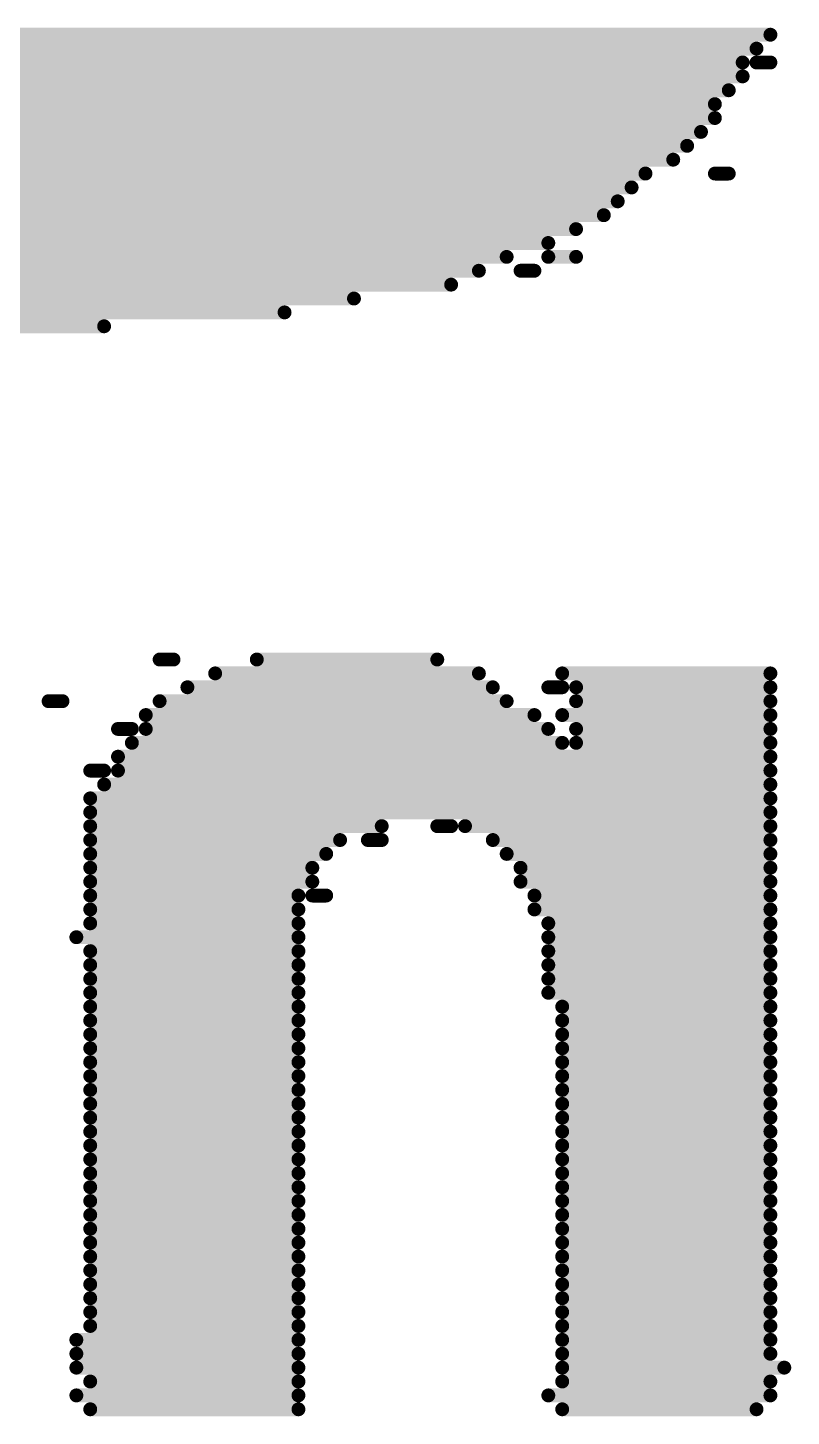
# Model space of a CAD drawing. Header units: inches. Extents: x -5 to 433, y -20 to 71.
# Drawn here: x 7.212 to 8.609, y 49.981 to 52.521 of the extents above; entities that cross this region are included whole.
import ezdxf

# ---------------------------------------------------------------- set-up
doc = ezdxf.new("R2010")
doc.units = ezdxf.units.IN
doc.layers.add('Bottom Overlay', color=54, linetype='Continuous')

msp = doc.modelspace()

# ---------------------------------------------------------------- linework, layer by layer
at = {"layer": 'Bottom Overlay'}
for points in [[(6.0312, 52.5082, 0.0254, 0.0254, 0), (8.5712, 52.5082, 0.0254, 0.0254, 0)], [(6.0312, 52.4828, 0.0254, 0.0254, 0), (8.5458, 52.4828, 0.0254, 0.0254, 0)], [(6.0566, 52.4574, 0.0254, 0.0254, 0), (8.5204, 52.4574, 0.0254, 0.0254, 0)], [(8.5458, 52.4574, 0.0254, 0.0254, 0), (8.5712, 52.4574, 0.0254, 0.0254, 0)], [(6.082, 52.432, 0.0254, 0.0254, 0), (8.5204, 52.432, 0.0254, 0.0254, 0)], [(6.1074, 52.4066, 0.0254, 0.0254, 0), (8.495, 52.4066, 0.0254, 0.0254, 0)], [(6.1074, 52.3812, 0.0254, 0.0254, 0), (8.4696, 52.3812, 0.0254, 0.0254, 0)], [(6.1328, 52.3558, 0.0254, 0.0254, 0), (8.4696, 52.3558, 0.0254, 0.0254, 0)], [(6.1582, 52.3304, 0.0254, 0.0254, 0), (8.4442, 52.3304, 0.0254, 0.0254, 0)], [(6.1836, 52.305, 0.0254, 0.0254, 0), (8.4188, 52.305, 0.0254, 0.0254, 0)], [(6.2344, 52.2796, 0.0254, 0.0254, 0), (8.3934, 52.2796, 0.0254, 0.0254, 0)], [(6.2598, 52.2542, 0.0254, 0.0254, 0), (8.3426, 52.2542, 0.0254, 0.0254, 0)], [(8.4696, 52.2542, 0.0254, 0.0254, 0), (8.495, 52.2542, 0.0254, 0.0254, 0)], [(6.2852, 52.2288, 0.0254, 0.0254, 0), (8.3172, 52.2288, 0.0254, 0.0254, 0)], [(6.336, 52.2034, 0.0254, 0.0254, 0), (8.2918, 52.2034, 0.0254, 0.0254, 0)], [(6.3614, 52.178, 0.0254, 0.0254, 0), (8.2664, 52.178, 0.0254, 0.0254, 0)], [(6.4122, 52.1526, 0.0254, 0.0254, 0), (8.2156, 52.1526, 0.0254, 0.0254, 0)], [(6.463, 52.1272, 0.0254, 0.0254, 0), (8.1648, 52.1272, 0.0254, 0.0254, 0)], [(6.5138, 52.1018, 0.0254, 0.0254, 0), (8.0886, 52.1018, 0.0254, 0.0254, 0)], [(8.1648, 52.1018, 0.0254, 0.0254, 0), (8.2156, 52.1018, 0.0254, 0.0254, 0)], [(6.5646, 52.0764, 0.0254, 0.0254, 0), (8.0378, 52.0764, 0.0254, 0.0254, 0)], [(8.114, 52.0764, 0.0254, 0.0254, 0), (8.1394, 52.0764, 0.0254, 0.0254, 0)], [(6.6662, 52.051, 0.0254, 0.0254, 0), (7.987, 52.051, 0.0254, 0.0254, 0)], [(6.7678, 52.0256, 0.0254, 0.0254, 0), (7.8092, 52.0256, 0.0254, 0.0254, 0)], [(6.8948, 52.0002, 0.0254, 0.0254, 0), (7.6822, 52.0002, 0.0254, 0.0254, 0)], [(7.1742, 51.9748, 0.0254, 0.0254, 0), (7.352, 51.9748, 0.0254, 0.0254, 0)], [(7.4536, 51.3652, 0.0254, 0.0254, 0), (7.479, 51.3652, 0.0254, 0.0254, 0)], [(7.6314, 51.3652, 0.0254, 0.0254, 0), (7.9616, 51.3652, 0.0254, 0.0254, 0)], [(7.5552, 51.3398, 0.0254, 0.0254, 0), (8.0378, 51.3398, 0.0254, 0.0254, 0)], [(8.1902, 51.3398, 0.0254, 0.0254, 0), (8.5712, 51.3398, 0.0254, 0.0254, 0)], [(7.5044, 51.3144, 0.0254, 0.0254, 0), (8.0632, 51.3144, 0.0254, 0.0254, 0)], [(8.1648, 51.3144, 0.0254, 0.0254, 0), (8.1902, 51.3144, 0.0254, 0.0254, 0)], [(8.2156, 51.3144, 0.0254, 0.0254, 0), (8.5712, 51.3144, 0.0254, 0.0254, 0)], [(7.2504, 51.289, 0.0254, 0.0254, 0), (7.2758, 51.289, 0.0254, 0.0254, 0)], [(7.4536, 51.289, 0.0254, 0.0254, 0), (8.0886, 51.289, 0.0254, 0.0254, 0)], [(8.2156, 51.289, 0.0254, 0.0254, 0), (8.5712, 51.289, 0.0254, 0.0254, 0)], [(7.4282, 51.2636, 0.0254, 0.0254, 0), (8.1394, 51.2636, 0.0254, 0.0254, 0)], [(8.1902, 51.2636, 0.0254, 0.0254, 0), (8.5712, 51.2636, 0.0254, 0.0254, 0)], [(7.3774, 51.2382, 0.0254, 0.0254, 0), (7.4028, 51.2382, 0.0254, 0.0254, 0)], [(7.4282, 51.2382, 0.0254, 0.0254, 0), (8.1648, 51.2382, 0.0254, 0.0254, 0)], [(8.2156, 51.2382, 0.0254, 0.0254, 0), (8.5712, 51.2382, 0.0254, 0.0254, 0)], [(7.4028, 51.2128, 0.0254, 0.0254, 0), (8.1902, 51.2128, 0.0254, 0.0254, 0)], [(8.2156, 51.2128, 0.0254, 0.0254, 0), (8.5712, 51.2128, 0.0254, 0.0254, 0)], [(7.3774, 51.1874, 0.0254, 0.0254, 0), (8.5712, 51.1874, 0.0254, 0.0254, 0)], [(7.3266, 51.162, 0.0254, 0.0254, 0), (7.352, 51.162, 0.0254, 0.0254, 0)], [(7.3774, 51.162, 0.0254, 0.0254, 0), (8.5712, 51.162, 0.0254, 0.0254, 0)], [(7.352, 51.1366, 0.0254, 0.0254, 0), (8.5712, 51.1366, 0.0254, 0.0254, 0)], [(7.3266, 51.1112, 0.0254, 0.0254, 0), (8.5712, 51.1112, 0.0254, 0.0254, 0)], [(7.3266, 51.0858, 0.0254, 0.0254, 0), (8.5712, 51.0858, 0.0254, 0.0254, 0)], [(7.3266, 51.0604, 0.0254, 0.0254, 0), (7.86, 51.0604, 0.0254, 0.0254, 0)], [(7.9616, 51.0604, 0.0254, 0.0254, 0), (7.987, 51.0604, 0.0254, 0.0254, 0)], [(8.0124, 51.0604, 0.0254, 0.0254, 0), (8.5712, 51.0604, 0.0254, 0.0254, 0)], [(7.3266, 51.035, 0.0254, 0.0254, 0), (7.7838, 51.035, 0.0254, 0.0254, 0)], [(7.8346, 51.035, 0.0254, 0.0254, 0), (7.86, 51.035, 0.0254, 0.0254, 0)], [(8.0632, 51.035, 0.0254, 0.0254, 0), (8.5712, 51.035, 0.0254, 0.0254, 0)], [(7.3266, 51.0096, 0.0254, 0.0254, 0), (7.7584, 51.0096, 0.0254, 0.0254, 0)], [(8.0886, 51.0096, 0.0254, 0.0254, 0), (8.5712, 51.0096, 0.0254, 0.0254, 0)], [(7.3266, 50.9842, 0.0254, 0.0254, 0), (7.733, 50.9842, 0.0254, 0.0254, 0)], [(8.114, 50.9842, 0.0254, 0.0254, 0), (8.5712, 50.9842, 0.0254, 0.0254, 0)], [(7.3266, 50.9588, 0.0254, 0.0254, 0), (7.733, 50.9588, 0.0254, 0.0254, 0)], [(8.114, 50.9588, 0.0254, 0.0254, 0), (8.5712, 50.9588, 0.0254, 0.0254, 0)], [(7.3266, 50.9334, 0.0254, 0.0254, 0), (7.7076, 50.9334, 0.0254, 0.0254, 0)], [(7.733, 50.9334, 0.0254, 0.0254, 0), (7.7584, 50.9334, 0.0254, 0.0254, 0)], [(8.1394, 50.9334, 0.0254, 0.0254, 0), (8.5712, 50.9334, 0.0254, 0.0254, 0)], [(7.3266, 50.908, 0.0254, 0.0254, 0), (7.7076, 50.908, 0.0254, 0.0254, 0)], [(8.1394, 50.908, 0.0254, 0.0254, 0), (8.5712, 50.908, 0.0254, 0.0254, 0)], [(7.3266, 50.8826, 0.0254, 0.0254, 0), (7.7076, 50.8826, 0.0254, 0.0254, 0)], [(8.1648, 50.8826, 0.0254, 0.0254, 0), (8.5712, 50.8826, 0.0254, 0.0254, 0)], [(7.3012, 50.8572, 0.0254, 0.0254, 0), (7.7076, 50.8572, 0.0254, 0.0254, 0)], [(8.1648, 50.8572, 0.0254, 0.0254, 0), (8.5712, 50.8572, 0.0254, 0.0254, 0)], [(7.3266, 50.8318, 0.0254, 0.0254, 0), (7.7076, 50.8318, 0.0254, 0.0254, 0)], [(8.1648, 50.8318, 0.0254, 0.0254, 0), (8.5712, 50.8318, 0.0254, 0.0254, 0)], [(7.3266, 50.8064, 0.0254, 0.0254, 0), (7.7076, 50.8064, 0.0254, 0.0254, 0)], [(8.1648, 50.8064, 0.0254, 0.0254, 0), (8.5712, 50.8064, 0.0254, 0.0254, 0)], [(7.3266, 50.781, 0.0254, 0.0254, 0), (7.7076, 50.781, 0.0254, 0.0254, 0)], [(8.1648, 50.781, 0.0254, 0.0254, 0), (8.5712, 50.781, 0.0254, 0.0254, 0)], [(7.3266, 50.7556, 0.0254, 0.0254, 0), (7.7076, 50.7556, 0.0254, 0.0254, 0)], [(8.1648, 50.7556, 0.0254, 0.0254, 0), (8.5712, 50.7556, 0.0254, 0.0254, 0)], [(7.3266, 50.7302, 0.0254, 0.0254, 0), (7.7076, 50.7302, 0.0254, 0.0254, 0)], [(8.1902, 50.7302, 0.0254, 0.0254, 0), (8.5712, 50.7302, 0.0254, 0.0254, 0)], [(7.3266, 50.7048, 0.0254, 0.0254, 0), (7.7076, 50.7048, 0.0254, 0.0254, 0)], [(8.1902, 50.7048, 0.0254, 0.0254, 0), (8.5712, 50.7048, 0.0254, 0.0254, 0)], [(7.3266, 50.6794, 0.0254, 0.0254, 0), (7.7076, 50.6794, 0.0254, 0.0254, 0)], [(8.1902, 50.6794, 0.0254, 0.0254, 0), (8.5712, 50.6794, 0.0254, 0.0254, 0)], [(7.3266, 50.654, 0.0254, 0.0254, 0), (7.7076, 50.654, 0.0254, 0.0254, 0)], [(8.1902, 50.654, 0.0254, 0.0254, 0), (8.5712, 50.654, 0.0254, 0.0254, 0)], [(7.3266, 50.6286, 0.0254, 0.0254, 0), (7.7076, 50.6286, 0.0254, 0.0254, 0)], [(8.1902, 50.6286, 0.0254, 0.0254, 0), (8.5712, 50.6286, 0.0254, 0.0254, 0)], [(7.3266, 50.6032, 0.0254, 0.0254, 0), (7.7076, 50.6032, 0.0254, 0.0254, 0)], [(8.1902, 50.6032, 0.0254, 0.0254, 0), (8.5712, 50.6032, 0.0254, 0.0254, 0)], [(7.3266, 50.5778, 0.0254, 0.0254, 0), (7.7076, 50.5778, 0.0254, 0.0254, 0)], [(8.1902, 50.5778, 0.0254, 0.0254, 0), (8.5712, 50.5778, 0.0254, 0.0254, 0)], [(7.3266, 50.5524, 0.0254, 0.0254, 0), (7.7076, 50.5524, 0.0254, 0.0254, 0)], [(8.1902, 50.5524, 0.0254, 0.0254, 0), (8.5712, 50.5524, 0.0254, 0.0254, 0)], [(7.3266, 50.527, 0.0254, 0.0254, 0), (7.7076, 50.527, 0.0254, 0.0254, 0)], [(8.1902, 50.527, 0.0254, 0.0254, 0), (8.5712, 50.527, 0.0254, 0.0254, 0)], [(7.3266, 50.5016, 0.0254, 0.0254, 0), (7.7076, 50.5016, 0.0254, 0.0254, 0)], [(8.1902, 50.5016, 0.0254, 0.0254, 0), (8.5712, 50.5016, 0.0254, 0.0254, 0)], [(7.3266, 50.4762, 0.0254, 0.0254, 0), (7.7076, 50.4762, 0.0254, 0.0254, 0)], [(8.1902, 50.4762, 0.0254, 0.0254, 0), (8.5712, 50.4762, 0.0254, 0.0254, 0)], [(7.3266, 50.4508, 0.0254, 0.0254, 0), (7.7076, 50.4508, 0.0254, 0.0254, 0)], [(8.1902, 50.4508, 0.0254, 0.0254, 0), (8.5712, 50.4508, 0.0254, 0.0254, 0)], [(7.3266, 50.4254, 0.0254, 0.0254, 0), (7.7076, 50.4254, 0.0254, 0.0254, 0)], [(8.1902, 50.4254, 0.0254, 0.0254, 0), (8.5712, 50.4254, 0.0254, 0.0254, 0)], [(7.3266, 50.4, 0.0254, 0.0254, 0), (7.7076, 50.4, 0.0254, 0.0254, 0)], [(8.1902, 50.4, 0.0254, 0.0254, 0), (8.5712, 50.4, 0.0254, 0.0254, 0)], [(7.3266, 50.3746, 0.0254, 0.0254, 0), (7.7076, 50.3746, 0.0254, 0.0254, 0)], [(8.1902, 50.3746, 0.0254, 0.0254, 0), (8.5712, 50.3746, 0.0254, 0.0254, 0)], [(7.3266, 50.3492, 0.0254, 0.0254, 0), (7.7076, 50.3492, 0.0254, 0.0254, 0)], [(8.1902, 50.3492, 0.0254, 0.0254, 0), (8.5712, 50.3492, 0.0254, 0.0254, 0)], [(7.3266, 50.3238, 0.0254, 0.0254, 0), (7.7076, 50.3238, 0.0254, 0.0254, 0)], [(8.1902, 50.3238, 0.0254, 0.0254, 0), (8.5712, 50.3238, 0.0254, 0.0254, 0)], [(7.3266, 50.2984, 0.0254, 0.0254, 0), (7.7076, 50.2984, 0.0254, 0.0254, 0)], [(8.1902, 50.2984, 0.0254, 0.0254, 0), (8.5712, 50.2984, 0.0254, 0.0254, 0)], [(7.3266, 50.273, 0.0254, 0.0254, 0), (7.7076, 50.273, 0.0254, 0.0254, 0)], [(8.1902, 50.273, 0.0254, 0.0254, 0), (8.5712, 50.273, 0.0254, 0.0254, 0)], [(7.3266, 50.2476, 0.0254, 0.0254, 0), (7.7076, 50.2476, 0.0254, 0.0254, 0)], [(8.1902, 50.2476, 0.0254, 0.0254, 0), (8.5712, 50.2476, 0.0254, 0.0254, 0)], [(7.3266, 50.2222, 0.0254, 0.0254, 0), (7.7076, 50.2222, 0.0254, 0.0254, 0)], [(8.1902, 50.2222, 0.0254, 0.0254, 0), (8.5712, 50.2222, 0.0254, 0.0254, 0)], [(7.3266, 50.1968, 0.0254, 0.0254, 0), (7.7076, 50.1968, 0.0254, 0.0254, 0)], [(8.1902, 50.1968, 0.0254, 0.0254, 0), (8.5712, 50.1968, 0.0254, 0.0254, 0)], [(7.3266, 50.1714, 0.0254, 0.0254, 0), (7.7076, 50.1714, 0.0254, 0.0254, 0)], [(8.1902, 50.1714, 0.0254, 0.0254, 0), (8.5712, 50.1714, 0.0254, 0.0254, 0)], [(7.3266, 50.146, 0.0254, 0.0254, 0), (7.7076, 50.146, 0.0254, 0.0254, 0)], [(8.1902, 50.146, 0.0254, 0.0254, 0), (8.5712, 50.146, 0.0254, 0.0254, 0)], [(7.3012, 50.1206, 0.0254, 0.0254, 0), (7.7076, 50.1206, 0.0254, 0.0254, 0)], [(8.1902, 50.1206, 0.0254, 0.0254, 0), (8.5712, 50.1206, 0.0254, 0.0254, 0)], [(7.3012, 50.0952, 0.0254, 0.0254, 0), (7.7076, 50.0952, 0.0254, 0.0254, 0)], [(8.1902, 50.0952, 0.0254, 0.0254, 0), (8.5712, 50.0952, 0.0254, 0.0254, 0)], [(7.3012, 50.0698, 0.0254, 0.0254, 0), (7.7076, 50.0698, 0.0254, 0.0254, 0)], [(8.1902, 50.0698, 0.0254, 0.0254, 0), (8.5966, 50.0698, 0.0254, 0.0254, 0)], [(7.3266, 50.0444, 0.0254, 0.0254, 0), (7.7076, 50.0444, 0.0254, 0.0254, 0)], [(8.1902, 50.0444, 0.0254, 0.0254, 0), (8.5712, 50.0444, 0.0254, 0.0254, 0)], [(7.3012, 50.019, 0.0254, 0.0254, 0), (7.7076, 50.019, 0.0254, 0.0254, 0)], [(8.1648, 50.019, 0.0254, 0.0254, 0), (8.5712, 50.019, 0.0254, 0.0254, 0)], [(7.3266, 49.9936, 0.0254, 0.0254, 0), (7.7076, 49.9936, 0.0254, 0.0254, 0)], [(8.1902, 49.9936, 0.0254, 0.0254, 0), (8.5458, 49.9936, 0.0254, 0.0254, 0)]]:
    msp.add_lwpolyline(points, format="xyseb", dxfattribs=at)
for points in [[(8.5649, 52.5082, 0.0127, 0.0127, 1), (8.5776, 52.5082, 0.0127, 0.0127, 1)], [(8.5395, 52.4828, 0.0127, 0.0127, 1), (8.5522, 52.4828, 0.0127, 0.0127, 1)], [(8.5141, 52.4574, 0.0127, 0.0127, 1), (8.5268, 52.4574, 0.0127, 0.0127, 1)], [(8.5395, 52.4574, 0.0127, 0.0127, 1), (8.5522, 52.4574, 0.0127, 0.0127, 1)], [(8.5649, 52.4574, 0.0127, 0.0127, 1), (8.5776, 52.4574, 0.0127, 0.0127, 1)], [(8.5141, 52.432, 0.0127, 0.0127, 1), (8.5268, 52.432, 0.0127, 0.0127, 1)], [(8.4887, 52.4066, 0.0127, 0.0127, 1), (8.5014, 52.4066, 0.0127, 0.0127, 1)], [(8.4633, 52.3812, 0.0127, 0.0127, 1), (8.476, 52.3812, 0.0127, 0.0127, 1)], [(8.4633, 52.3558, 0.0127, 0.0127, 1), (8.476, 52.3558, 0.0127, 0.0127, 1)], [(8.4379, 52.3304, 0.0127, 0.0127, 1), (8.4506, 52.3304, 0.0127, 0.0127, 1)], [(8.4125, 52.305, 0.0127, 0.0127, 1), (8.4252, 52.305, 0.0127, 0.0127, 1)], [(8.3871, 52.2796, 0.0127, 0.0127, 1), (8.3998, 52.2796, 0.0127, 0.0127, 1)], [(8.3363, 52.2542, 0.0127, 0.0127, 1), (8.349, 52.2542, 0.0127, 0.0127, 1)], [(8.4633, 52.2542, 0.0127, 0.0127, 1), (8.476, 52.2542, 0.0127, 0.0127, 1)], [(8.4887, 52.2542, 0.0127, 0.0127, 1), (8.5014, 52.2542, 0.0127, 0.0127, 1)], [(8.3109, 52.2288, 0.0127, 0.0127, 1), (8.3236, 52.2288, 0.0127, 0.0127, 1)], [(8.2855, 52.2034, 0.0127, 0.0127, 1), (8.2982, 52.2034, 0.0127, 0.0127, 1)], [(8.2601, 52.178, 0.0127, 0.0127, 1), (8.2728, 52.178, 0.0127, 0.0127, 1)], [(8.2093, 52.1526, 0.0127, 0.0127, 1), (8.222, 52.1526, 0.0127, 0.0127, 1)], [(8.1585, 52.1272, 0.0127, 0.0127, 1), (8.1712, 52.1272, 0.0127, 0.0127, 1)], [(8.0823, 52.1018, 0.0127, 0.0127, 1), (8.095, 52.1018, 0.0127, 0.0127, 1)], [(8.1585, 52.1018, 0.0127, 0.0127, 1), (8.1712, 52.1018, 0.0127, 0.0127, 1)], [(8.2093, 52.1018, 0.0127, 0.0127, 1), (8.222, 52.1018, 0.0127, 0.0127, 1)], [(8.0315, 52.0764, 0.0127, 0.0127, 1), (8.0442, 52.0764, 0.0127, 0.0127, 1)], [(8.1077, 52.0764, 0.0127, 0.0127, 1), (8.1204, 52.0764, 0.0127, 0.0127, 1)], [(8.1331, 52.0764, 0.0127, 0.0127, 1), (8.1458, 52.0764, 0.0127, 0.0127, 1)], [(7.9807, 52.051, 0.0127, 0.0127, 1), (7.9934, 52.051, 0.0127, 0.0127, 1)], [(7.8029, 52.0256, 0.0127, 0.0127, 1), (7.8156, 52.0256, 0.0127, 0.0127, 1)], [(7.6759, 52.0002, 0.0127, 0.0127, 1), (7.6886, 52.0002, 0.0127, 0.0127, 1)], [(7.3457, 51.9748, 0.0127, 0.0127, 1), (7.3584, 51.9748, 0.0127, 0.0127, 1)], [(7.4473, 51.3652, 0.0127, 0.0127, 1), (7.46, 51.3652, 0.0127, 0.0127, 1)], [(7.4727, 51.3652, 0.0127, 0.0127, 1), (7.4854, 51.3652, 0.0127, 0.0127, 1)], [(7.6251, 51.3652, 0.0127, 0.0127, 1), (7.6378, 51.3652, 0.0127, 0.0127, 1)], [(7.9553, 51.3652, 0.0127, 0.0127, 1), (7.968, 51.3652, 0.0127, 0.0127, 1)], [(7.5489, 51.3398, 0.0127, 0.0127, 1), (7.5616, 51.3398, 0.0127, 0.0127, 1)], [(8.0315, 51.3398, 0.0127, 0.0127, 1), (8.0442, 51.3398, 0.0127, 0.0127, 1)], [(8.1839, 51.3398, 0.0127, 0.0127, 1), (8.1966, 51.3398, 0.0127, 0.0127, 1)], [(8.5649, 51.3398, 0.0127, 0.0127, 1), (8.5776, 51.3398, 0.0127, 0.0127, 1)], [(7.4981, 51.3144, 0.0127, 0.0127, 1), (7.5108, 51.3144, 0.0127, 0.0127, 1)], [(8.0569, 51.3144, 0.0127, 0.0127, 1), (8.0696, 51.3144, 0.0127, 0.0127, 1)], [(8.1585, 51.3144, 0.0127, 0.0127, 1), (8.1712, 51.3144, 0.0127, 0.0127, 1)], [(8.1839, 51.3144, 0.0127, 0.0127, 1), (8.1966, 51.3144, 0.0127, 0.0127, 1)], [(8.2093, 51.3144, 0.0127, 0.0127, 1), (8.222, 51.3144, 0.0127, 0.0127, 1)], [(8.5649, 51.3144, 0.0127, 0.0127, 1), (8.5776, 51.3144, 0.0127, 0.0127, 1)], [(7.2441, 51.289, 0.0127, 0.0127, 1), (7.2568, 51.289, 0.0127, 0.0127, 1)], [(7.2695, 51.289, 0.0127, 0.0127, 1), (7.2822, 51.289, 0.0127, 0.0127, 1)], [(7.4473, 51.289, 0.0127, 0.0127, 1), (7.46, 51.289, 0.0127, 0.0127, 1)], [(8.0823, 51.289, 0.0127, 0.0127, 1), (8.095, 51.289, 0.0127, 0.0127, 1)], [(8.2093, 51.289, 0.0127, 0.0127, 1), (8.222, 51.289, 0.0127, 0.0127, 1)], [(8.5649, 51.289, 0.0127, 0.0127, 1), (8.5776, 51.289, 0.0127, 0.0127, 1)], [(7.4219, 51.2636, 0.0127, 0.0127, 1), (7.4346, 51.2636, 0.0127, 0.0127, 1)], [(8.1331, 51.2636, 0.0127, 0.0127, 1), (8.1458, 51.2636, 0.0127, 0.0127, 1)], [(8.1839, 51.2636, 0.0127, 0.0127, 1), (8.1966, 51.2636, 0.0127, 0.0127, 1)], [(8.5649, 51.2636, 0.0127, 0.0127, 1), (8.5776, 51.2636, 0.0127, 0.0127, 1)], [(7.3711, 51.2382, 0.0127, 0.0127, 1), (7.3838, 51.2382, 0.0127, 0.0127, 1)], [(7.3965, 51.2382, 0.0127, 0.0127, 1), (7.4092, 51.2382, 0.0127, 0.0127, 1)], [(7.4219, 51.2382, 0.0127, 0.0127, 1), (7.4346, 51.2382, 0.0127, 0.0127, 1)], [(8.1585, 51.2382, 0.0127, 0.0127, 1), (8.1712, 51.2382, 0.0127, 0.0127, 1)], [(8.2093, 51.2382, 0.0127, 0.0127, 1), (8.222, 51.2382, 0.0127, 0.0127, 1)], [(8.5649, 51.2382, 0.0127, 0.0127, 1), (8.5776, 51.2382, 0.0127, 0.0127, 1)], [(7.3965, 51.2128, 0.0127, 0.0127, 1), (7.4092, 51.2128, 0.0127, 0.0127, 1)], [(8.1839, 51.2128, 0.0127, 0.0127, 1), (8.1966, 51.2128, 0.0127, 0.0127, 1)], [(8.2093, 51.2128, 0.0127, 0.0127, 1), (8.222, 51.2128, 0.0127, 0.0127, 1)], [(8.5649, 51.2128, 0.0127, 0.0127, 1), (8.5776, 51.2128, 0.0127, 0.0127, 1)], [(7.3711, 51.1874, 0.0127, 0.0127, 1), (7.3838, 51.1874, 0.0127, 0.0127, 1)], [(8.5649, 51.1874, 0.0127, 0.0127, 1), (8.5776, 51.1874, 0.0127, 0.0127, 1)], [(7.3203, 51.162, 0.0127, 0.0127, 1), (7.333, 51.162, 0.0127, 0.0127, 1)], [(7.3457, 51.162, 0.0127, 0.0127, 1), (7.3584, 51.162, 0.0127, 0.0127, 1)], [(7.3711, 51.162, 0.0127, 0.0127, 1), (7.3838, 51.162, 0.0127, 0.0127, 1)], [(8.5649, 51.162, 0.0127, 0.0127, 1), (8.5776, 51.162, 0.0127, 0.0127, 1)], [(7.3457, 51.1366, 0.0127, 0.0127, 1), (7.3584, 51.1366, 0.0127, 0.0127, 1)], [(8.5649, 51.1366, 0.0127, 0.0127, 1), (8.5776, 51.1366, 0.0127, 0.0127, 1)], [(7.3203, 51.1112, 0.0127, 0.0127, 1), (7.333, 51.1112, 0.0127, 0.0127, 1)], [(8.5649, 51.1112, 0.0127, 0.0127, 1), (8.5776, 51.1112, 0.0127, 0.0127, 1)], [(7.3203, 51.0858, 0.0127, 0.0127, 1), (7.333, 51.0858, 0.0127, 0.0127, 1)], [(8.5649, 51.0858, 0.0127, 0.0127, 1), (8.5776, 51.0858, 0.0127, 0.0127, 1)], [(7.3203, 51.0604, 0.0127, 0.0127, 1), (7.333, 51.0604, 0.0127, 0.0127, 1)], [(7.8537, 51.0604, 0.0127, 0.0127, 1), (7.8664, 51.0604, 0.0127, 0.0127, 1)], [(7.9553, 51.0604, 0.0127, 0.0127, 1), (7.968, 51.0604, 0.0127, 0.0127, 1)], [(7.9807, 51.0604, 0.0127, 0.0127, 1), (7.9934, 51.0604, 0.0127, 0.0127, 1)], [(8.0061, 51.0604, 0.0127, 0.0127, 1), (8.0188, 51.0604, 0.0127, 0.0127, 1)], [(8.5649, 51.0604, 0.0127, 0.0127, 1), (8.5776, 51.0604, 0.0127, 0.0127, 1)], [(7.3203, 51.035, 0.0127, 0.0127, 1), (7.333, 51.035, 0.0127, 0.0127, 1)], [(7.7775, 51.035, 0.0127, 0.0127, 1), (7.7902, 51.035, 0.0127, 0.0127, 1)], [(7.8283, 51.035, 0.0127, 0.0127, 1), (7.841, 51.035, 0.0127, 0.0127, 1)], [(7.8537, 51.035, 0.0127, 0.0127, 1), (7.8664, 51.035, 0.0127, 0.0127, 1)], [(8.0569, 51.035, 0.0127, 0.0127, 1), (8.0696, 51.035, 0.0127, 0.0127, 1)], [(8.5649, 51.035, 0.0127, 0.0127, 1), (8.5776, 51.035, 0.0127, 0.0127, 1)], [(7.3203, 51.0096, 0.0127, 0.0127, 1), (7.333, 51.0096, 0.0127, 0.0127, 1)], [(7.7521, 51.0096, 0.0127, 0.0127, 1), (7.7648, 51.0096, 0.0127, 0.0127, 1)], [(8.0823, 51.0096, 0.0127, 0.0127, 1), (8.095, 51.0096, 0.0127, 0.0127, 1)], [(8.5649, 51.0096, 0.0127, 0.0127, 1), (8.5776, 51.0096, 0.0127, 0.0127, 1)], [(7.3203, 50.9842, 0.0127, 0.0127, 1), (7.333, 50.9842, 0.0127, 0.0127, 1)], [(7.7267, 50.9842, 0.0127, 0.0127, 1), (7.7394, 50.9842, 0.0127, 0.0127, 1)], [(8.1077, 50.9842, 0.0127, 0.0127, 1), (8.1204, 50.9842, 0.0127, 0.0127, 1)], [(8.5649, 50.9842, 0.0127, 0.0127, 1), (8.5776, 50.9842, 0.0127, 0.0127, 1)], [(7.3203, 50.9588, 0.0127, 0.0127, 1), (7.333, 50.9588, 0.0127, 0.0127, 1)], [(7.7267, 50.9588, 0.0127, 0.0127, 1), (7.7394, 50.9588, 0.0127, 0.0127, 1)], [(8.1077, 50.9588, 0.0127, 0.0127, 1), (8.1204, 50.9588, 0.0127, 0.0127, 1)], [(8.5649, 50.9588, 0.0127, 0.0127, 1), (8.5776, 50.9588, 0.0127, 0.0127, 1)], [(7.3203, 50.9334, 0.0127, 0.0127, 1), (7.333, 50.9334, 0.0127, 0.0127, 1)], [(7.7013, 50.9334, 0.0127, 0.0127, 1), (7.714, 50.9334, 0.0127, 0.0127, 1)], [(7.7267, 50.9334, 0.0127, 0.0127, 1), (7.7394, 50.9334, 0.0127, 0.0127, 1)], [(7.7521, 50.9334, 0.0127, 0.0127, 1), (7.7648, 50.9334, 0.0127, 0.0127, 1)], [(8.1331, 50.9334, 0.0127, 0.0127, 1), (8.1458, 50.9334, 0.0127, 0.0127, 1)], [(8.5649, 50.9334, 0.0127, 0.0127, 1), (8.5776, 50.9334, 0.0127, 0.0127, 1)], [(7.3203, 50.908, 0.0127, 0.0127, 1), (7.333, 50.908, 0.0127, 0.0127, 1)], [(7.7013, 50.908, 0.0127, 0.0127, 1), (7.714, 50.908, 0.0127, 0.0127, 1)], [(8.1331, 50.908, 0.0127, 0.0127, 1), (8.1458, 50.908, 0.0127, 0.0127, 1)], [(8.5649, 50.908, 0.0127, 0.0127, 1), (8.5776, 50.908, 0.0127, 0.0127, 1)], [(7.3203, 50.8826, 0.0127, 0.0127, 1), (7.333, 50.8826, 0.0127, 0.0127, 1)], [(7.7013, 50.8826, 0.0127, 0.0127, 1), (7.714, 50.8826, 0.0127, 0.0127, 1)], [(8.1585, 50.8826, 0.0127, 0.0127, 1), (8.1712, 50.8826, 0.0127, 0.0127, 1)], [(8.5649, 50.8826, 0.0127, 0.0127, 1), (8.5776, 50.8826, 0.0127, 0.0127, 1)], [(7.2949, 50.8572, 0.0127, 0.0127, 1), (7.3076, 50.8572, 0.0127, 0.0127, 1)], [(7.7013, 50.8572, 0.0127, 0.0127, 1), (7.714, 50.8572, 0.0127, 0.0127, 1)], [(8.1585, 50.8572, 0.0127, 0.0127, 1), (8.1712, 50.8572, 0.0127, 0.0127, 1)], [(8.5649, 50.8572, 0.0127, 0.0127, 1), (8.5776, 50.8572, 0.0127, 0.0127, 1)], [(7.3203, 50.8318, 0.0127, 0.0127, 1), (7.333, 50.8318, 0.0127, 0.0127, 1)], [(7.7013, 50.8318, 0.0127, 0.0127, 1), (7.714, 50.8318, 0.0127, 0.0127, 1)], [(8.1585, 50.8318, 0.0127, 0.0127, 1), (8.1712, 50.8318, 0.0127, 0.0127, 1)], [(8.5649, 50.8318, 0.0127, 0.0127, 1), (8.5776, 50.8318, 0.0127, 0.0127, 1)], [(7.3203, 50.8064, 0.0127, 0.0127, 1), (7.333, 50.8064, 0.0127, 0.0127, 1)], [(7.7013, 50.8064, 0.0127, 0.0127, 1), (7.714, 50.8064, 0.0127, 0.0127, 1)], [(8.1585, 50.8064, 0.0127, 0.0127, 1), (8.1712, 50.8064, 0.0127, 0.0127, 1)], [(8.5649, 50.8064, 0.0127, 0.0127, 1), (8.5776, 50.8064, 0.0127, 0.0127, 1)], [(7.3203, 50.781, 0.0127, 0.0127, 1), (7.333, 50.781, 0.0127, 0.0127, 1)], [(7.7013, 50.781, 0.0127, 0.0127, 1), (7.714, 50.781, 0.0127, 0.0127, 1)], [(8.1585, 50.781, 0.0127, 0.0127, 1), (8.1712, 50.781, 0.0127, 0.0127, 1)], [(8.5649, 50.781, 0.0127, 0.0127, 1), (8.5776, 50.781, 0.0127, 0.0127, 1)], [(7.3203, 50.7556, 0.0127, 0.0127, 1), (7.333, 50.7556, 0.0127, 0.0127, 1)], [(7.7013, 50.7556, 0.0127, 0.0127, 1), (7.714, 50.7556, 0.0127, 0.0127, 1)], [(8.1585, 50.7556, 0.0127, 0.0127, 1), (8.1712, 50.7556, 0.0127, 0.0127, 1)], [(8.5649, 50.7556, 0.0127, 0.0127, 1), (8.5776, 50.7556, 0.0127, 0.0127, 1)], [(7.3203, 50.7302, 0.0127, 0.0127, 1), (7.333, 50.7302, 0.0127, 0.0127, 1)], [(7.7013, 50.7302, 0.0127, 0.0127, 1), (7.714, 50.7302, 0.0127, 0.0127, 1)], [(8.1839, 50.7302, 0.0127, 0.0127, 1), (8.1966, 50.7302, 0.0127, 0.0127, 1)], [(8.5649, 50.7302, 0.0127, 0.0127, 1), (8.5776, 50.7302, 0.0127, 0.0127, 1)], [(7.3203, 50.7048, 0.0127, 0.0127, 1), (7.333, 50.7048, 0.0127, 0.0127, 1)], [(7.7013, 50.7048, 0.0127, 0.0127, 1), (7.714, 50.7048, 0.0127, 0.0127, 1)], [(8.1839, 50.7048, 0.0127, 0.0127, 1), (8.1966, 50.7048, 0.0127, 0.0127, 1)], [(8.5649, 50.7048, 0.0127, 0.0127, 1), (8.5776, 50.7048, 0.0127, 0.0127, 1)], [(7.3203, 50.6794, 0.0127, 0.0127, 1), (7.333, 50.6794, 0.0127, 0.0127, 1)], [(7.7013, 50.6794, 0.0127, 0.0127, 1), (7.714, 50.6794, 0.0127, 0.0127, 1)], [(8.1839, 50.6794, 0.0127, 0.0127, 1), (8.1966, 50.6794, 0.0127, 0.0127, 1)], [(8.5649, 50.6794, 0.0127, 0.0127, 1), (8.5776, 50.6794, 0.0127, 0.0127, 1)], [(7.3203, 50.654, 0.0127, 0.0127, 1), (7.333, 50.654, 0.0127, 0.0127, 1)], [(7.7013, 50.654, 0.0127, 0.0127, 1), (7.714, 50.654, 0.0127, 0.0127, 1)], [(8.1839, 50.654, 0.0127, 0.0127, 1), (8.1966, 50.654, 0.0127, 0.0127, 1)], [(8.5649, 50.654, 0.0127, 0.0127, 1), (8.5776, 50.654, 0.0127, 0.0127, 1)], [(7.3203, 50.6286, 0.0127, 0.0127, 1), (7.333, 50.6286, 0.0127, 0.0127, 1)], [(7.7013, 50.6286, 0.0127, 0.0127, 1), (7.714, 50.6286, 0.0127, 0.0127, 1)], [(8.1839, 50.6286, 0.0127, 0.0127, 1), (8.1966, 50.6286, 0.0127, 0.0127, 1)], [(8.5649, 50.6286, 0.0127, 0.0127, 1), (8.5776, 50.6286, 0.0127, 0.0127, 1)], [(7.3203, 50.6032, 0.0127, 0.0127, 1), (7.333, 50.6032, 0.0127, 0.0127, 1)], [(7.7013, 50.6032, 0.0127, 0.0127, 1), (7.714, 50.6032, 0.0127, 0.0127, 1)], [(8.1839, 50.6032, 0.0127, 0.0127, 1), (8.1966, 50.6032, 0.0127, 0.0127, 1)], [(8.5649, 50.6032, 0.0127, 0.0127, 1), (8.5776, 50.6032, 0.0127, 0.0127, 1)], [(7.3203, 50.5778, 0.0127, 0.0127, 1), (7.333, 50.5778, 0.0127, 0.0127, 1)], [(7.7013, 50.5778, 0.0127, 0.0127, 1), (7.714, 50.5778, 0.0127, 0.0127, 1)], [(8.1839, 50.5778, 0.0127, 0.0127, 1), (8.1966, 50.5778, 0.0127, 0.0127, 1)], [(8.5649, 50.5778, 0.0127, 0.0127, 1), (8.5776, 50.5778, 0.0127, 0.0127, 1)], [(7.3203, 50.5524, 0.0127, 0.0127, 1), (7.333, 50.5524, 0.0127, 0.0127, 1)], [(7.7013, 50.5524, 0.0127, 0.0127, 1), (7.714, 50.5524, 0.0127, 0.0127, 1)], [(8.1839, 50.5524, 0.0127, 0.0127, 1), (8.1966, 50.5524, 0.0127, 0.0127, 1)], [(8.5649, 50.5524, 0.0127, 0.0127, 1), (8.5776, 50.5524, 0.0127, 0.0127, 1)], [(7.3203, 50.527, 0.0127, 0.0127, 1), (7.333, 50.527, 0.0127, 0.0127, 1)], [(7.7013, 50.527, 0.0127, 0.0127, 1), (7.714, 50.527, 0.0127, 0.0127, 1)], [(8.1839, 50.527, 0.0127, 0.0127, 1), (8.1966, 50.527, 0.0127, 0.0127, 1)], [(8.5649, 50.527, 0.0127, 0.0127, 1), (8.5776, 50.527, 0.0127, 0.0127, 1)], [(7.3203, 50.5016, 0.0127, 0.0127, 1), (7.333, 50.5016, 0.0127, 0.0127, 1)], [(7.7013, 50.5016, 0.0127, 0.0127, 1), (7.714, 50.5016, 0.0127, 0.0127, 1)], [(8.1839, 50.5016, 0.0127, 0.0127, 1), (8.1966, 50.5016, 0.0127, 0.0127, 1)], [(8.5649, 50.5016, 0.0127, 0.0127, 1), (8.5776, 50.5016, 0.0127, 0.0127, 1)], [(7.3203, 50.4762, 0.0127, 0.0127, 1), (7.333, 50.4762, 0.0127, 0.0127, 1)], [(7.7013, 50.4762, 0.0127, 0.0127, 1), (7.714, 50.4762, 0.0127, 0.0127, 1)], [(8.1839, 50.4762, 0.0127, 0.0127, 1), (8.1966, 50.4762, 0.0127, 0.0127, 1)], [(8.5649, 50.4762, 0.0127, 0.0127, 1), (8.5776, 50.4762, 0.0127, 0.0127, 1)], [(7.3203, 50.4508, 0.0127, 0.0127, 1), (7.333, 50.4508, 0.0127, 0.0127, 1)], [(7.7013, 50.4508, 0.0127, 0.0127, 1), (7.714, 50.4508, 0.0127, 0.0127, 1)], [(8.1839, 50.4508, 0.0127, 0.0127, 1), (8.1966, 50.4508, 0.0127, 0.0127, 1)], [(8.5649, 50.4508, 0.0127, 0.0127, 1), (8.5776, 50.4508, 0.0127, 0.0127, 1)], [(7.3203, 50.4254, 0.0127, 0.0127, 1), (7.333, 50.4254, 0.0127, 0.0127, 1)], [(7.7013, 50.4254, 0.0127, 0.0127, 1), (7.714, 50.4254, 0.0127, 0.0127, 1)], [(8.1839, 50.4254, 0.0127, 0.0127, 1), (8.1966, 50.4254, 0.0127, 0.0127, 1)], [(8.5649, 50.4254, 0.0127, 0.0127, 1), (8.5776, 50.4254, 0.0127, 0.0127, 1)], [(7.3203, 50.4, 0.0127, 0.0127, 1), (7.333, 50.4, 0.0127, 0.0127, 1)], [(7.7013, 50.4, 0.0127, 0.0127, 1), (7.714, 50.4, 0.0127, 0.0127, 1)], [(8.1839, 50.4, 0.0127, 0.0127, 1), (8.1966, 50.4, 0.0127, 0.0127, 1)], [(8.5649, 50.4, 0.0127, 0.0127, 1), (8.5776, 50.4, 0.0127, 0.0127, 1)], [(7.3203, 50.3746, 0.0127, 0.0127, 1), (7.333, 50.3746, 0.0127, 0.0127, 1)], [(7.7013, 50.3746, 0.0127, 0.0127, 1), (7.714, 50.3746, 0.0127, 0.0127, 1)], [(8.1839, 50.3746, 0.0127, 0.0127, 1), (8.1966, 50.3746, 0.0127, 0.0127, 1)], [(8.5649, 50.3746, 0.0127, 0.0127, 1), (8.5776, 50.3746, 0.0127, 0.0127, 1)], [(7.3203, 50.3492, 0.0127, 0.0127, 1), (7.333, 50.3492, 0.0127, 0.0127, 1)], [(7.7013, 50.3492, 0.0127, 0.0127, 1), (7.714, 50.3492, 0.0127, 0.0127, 1)], [(8.1839, 50.3492, 0.0127, 0.0127, 1), (8.1966, 50.3492, 0.0127, 0.0127, 1)], [(8.5649, 50.3492, 0.0127, 0.0127, 1), (8.5776, 50.3492, 0.0127, 0.0127, 1)], [(7.3203, 50.3238, 0.0127, 0.0127, 1), (7.333, 50.3238, 0.0127, 0.0127, 1)], [(7.7013, 50.3238, 0.0127, 0.0127, 1), (7.714, 50.3238, 0.0127, 0.0127, 1)], [(8.1839, 50.3238, 0.0127, 0.0127, 1), (8.1966, 50.3238, 0.0127, 0.0127, 1)], [(8.5649, 50.3238, 0.0127, 0.0127, 1), (8.5776, 50.3238, 0.0127, 0.0127, 1)], [(7.3203, 50.2984, 0.0127, 0.0127, 1), (7.333, 50.2984, 0.0127, 0.0127, 1)], [(7.7013, 50.2984, 0.0127, 0.0127, 1), (7.714, 50.2984, 0.0127, 0.0127, 1)], [(8.1839, 50.2984, 0.0127, 0.0127, 1), (8.1966, 50.2984, 0.0127, 0.0127, 1)], [(8.5649, 50.2984, 0.0127, 0.0127, 1), (8.5776, 50.2984, 0.0127, 0.0127, 1)], [(7.3203, 50.273, 0.0127, 0.0127, 1), (7.333, 50.273, 0.0127, 0.0127, 1)], [(7.7013, 50.273, 0.0127, 0.0127, 1), (7.714, 50.273, 0.0127, 0.0127, 1)], [(8.1839, 50.273, 0.0127, 0.0127, 1), (8.1966, 50.273, 0.0127, 0.0127, 1)], [(8.5649, 50.273, 0.0127, 0.0127, 1), (8.5776, 50.273, 0.0127, 0.0127, 1)], [(7.3203, 50.2476, 0.0127, 0.0127, 1), (7.333, 50.2476, 0.0127, 0.0127, 1)], [(7.7013, 50.2476, 0.0127, 0.0127, 1), (7.714, 50.2476, 0.0127, 0.0127, 1)], [(8.1839, 50.2476, 0.0127, 0.0127, 1), (8.1966, 50.2476, 0.0127, 0.0127, 1)], [(8.5649, 50.2476, 0.0127, 0.0127, 1), (8.5776, 50.2476, 0.0127, 0.0127, 1)], [(7.3203, 50.2222, 0.0127, 0.0127, 1), (7.333, 50.2222, 0.0127, 0.0127, 1)], [(7.7013, 50.2222, 0.0127, 0.0127, 1), (7.714, 50.2222, 0.0127, 0.0127, 1)], [(8.1839, 50.2222, 0.0127, 0.0127, 1), (8.1966, 50.2222, 0.0127, 0.0127, 1)], [(8.5649, 50.2222, 0.0127, 0.0127, 1), (8.5776, 50.2222, 0.0127, 0.0127, 1)], [(7.3203, 50.1968, 0.0127, 0.0127, 1), (7.333, 50.1968, 0.0127, 0.0127, 1)], [(7.7013, 50.1968, 0.0127, 0.0127, 1), (7.714, 50.1968, 0.0127, 0.0127, 1)], [(8.1839, 50.1968, 0.0127, 0.0127, 1), (8.1966, 50.1968, 0.0127, 0.0127, 1)], [(8.5649, 50.1968, 0.0127, 0.0127, 1), (8.5776, 50.1968, 0.0127, 0.0127, 1)], [(7.3203, 50.1714, 0.0127, 0.0127, 1), (7.333, 50.1714, 0.0127, 0.0127, 1)], [(7.7013, 50.1714, 0.0127, 0.0127, 1), (7.714, 50.1714, 0.0127, 0.0127, 1)], [(8.1839, 50.1714, 0.0127, 0.0127, 1), (8.1966, 50.1714, 0.0127, 0.0127, 1)], [(8.5649, 50.1714, 0.0127, 0.0127, 1), (8.5776, 50.1714, 0.0127, 0.0127, 1)], [(7.3203, 50.146, 0.0127, 0.0127, 1), (7.333, 50.146, 0.0127, 0.0127, 1)], [(7.7013, 50.146, 0.0127, 0.0127, 1), (7.714, 50.146, 0.0127, 0.0127, 1)], [(8.1839, 50.146, 0.0127, 0.0127, 1), (8.1966, 50.146, 0.0127, 0.0127, 1)], [(8.5649, 50.146, 0.0127, 0.0127, 1), (8.5776, 50.146, 0.0127, 0.0127, 1)], [(7.2949, 50.1206, 0.0127, 0.0127, 1), (7.3076, 50.1206, 0.0127, 0.0127, 1)], [(7.7013, 50.1206, 0.0127, 0.0127, 1), (7.714, 50.1206, 0.0127, 0.0127, 1)], [(8.1839, 50.1206, 0.0127, 0.0127, 1), (8.1966, 50.1206, 0.0127, 0.0127, 1)], [(8.5649, 50.1206, 0.0127, 0.0127, 1), (8.5776, 50.1206, 0.0127, 0.0127, 1)], [(7.2949, 50.0952, 0.0127, 0.0127, 1), (7.3076, 50.0952, 0.0127, 0.0127, 1)], [(7.7013, 50.0952, 0.0127, 0.0127, 1), (7.714, 50.0952, 0.0127, 0.0127, 1)], [(8.1839, 50.0952, 0.0127, 0.0127, 1), (8.1966, 50.0952, 0.0127, 0.0127, 1)], [(8.5649, 50.0952, 0.0127, 0.0127, 1), (8.5776, 50.0952, 0.0127, 0.0127, 1)], [(7.2949, 50.0698, 0.0127, 0.0127, 1), (7.3076, 50.0698, 0.0127, 0.0127, 1)], [(7.7013, 50.0698, 0.0127, 0.0127, 1), (7.714, 50.0698, 0.0127, 0.0127, 1)], [(8.1839, 50.0698, 0.0127, 0.0127, 1), (8.1966, 50.0698, 0.0127, 0.0127, 1)], [(8.5903, 50.0698, 0.0127, 0.0127, 1), (8.603, 50.0698, 0.0127, 0.0127, 1)], [(7.3203, 50.0444, 0.0127, 0.0127, 1), (7.333, 50.0444, 0.0127, 0.0127, 1)], [(7.7013, 50.0444, 0.0127, 0.0127, 1), (7.714, 50.0444, 0.0127, 0.0127, 1)], [(8.1839, 50.0444, 0.0127, 0.0127, 1), (8.1966, 50.0444, 0.0127, 0.0127, 1)], [(8.5649, 50.0444, 0.0127, 0.0127, 1), (8.5776, 50.0444, 0.0127, 0.0127, 1)], [(7.2949, 50.019, 0.0127, 0.0127, 1), (7.3076, 50.019, 0.0127, 0.0127, 1)], [(7.7013, 50.019, 0.0127, 0.0127, 1), (7.714, 50.019, 0.0127, 0.0127, 1)], [(8.1585, 50.019, 0.0127, 0.0127, 1), (8.1712, 50.019, 0.0127, 0.0127, 1)], [(8.5649, 50.019, 0.0127, 0.0127, 1), (8.5776, 50.019, 0.0127, 0.0127, 1)], [(7.3203, 49.9936, 0.0127, 0.0127, 1), (7.333, 49.9936, 0.0127, 0.0127, 1)], [(7.7013, 49.9936, 0.0127, 0.0127, 1), (7.714, 49.9936, 0.0127, 0.0127, 1)], [(8.1839, 49.9936, 0.0127, 0.0127, 1), (8.1966, 49.9936, 0.0127, 0.0127, 1)], [(8.5395, 49.9936, 0.0127, 0.0127, 1), (8.5522, 49.9936, 0.0127, 0.0127, 1)]]:
    msp.add_lwpolyline(points, format="xyseb", close=True, dxfattribs=at)

doc.saveas('drawing.dxf')
